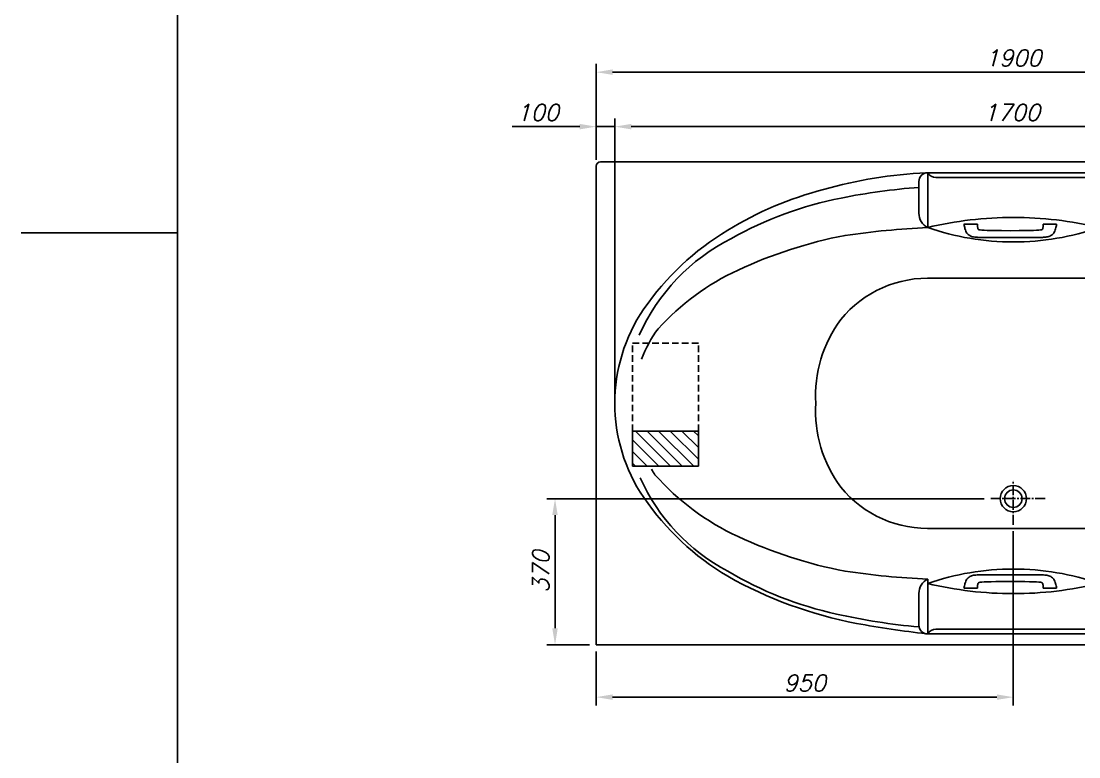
# Model space of a CAD drawing. Extents: x -16465 to -12265, y -7695 to -1755.
# Drawn here: x -16465 to -14056, y -5919 to -4243 of the extents above; entities that cross this region are included whole.
import ezdxf

# ---------------------------------------------------------------- set-up
doc = ezdxf.new("R2010")
doc.units = 0
doc.header["$LTSCALE"] = 30
doc.header["$MEASUREMENT"] = 0
doc.linetypes.add('CENTER2', pattern=[1.125, 0.75, -0.125, 0.125, -0.125])
doc.linetypes.add('DASHED', pattern=[0.75, 0.5, -0.25])
doc.layers.get('DEFPOINTS').update_dxf_attribs({"linetype": 'CONTINUOUS'})
for name, color, linetype in [('CENTRO', 1, 'CENTER2'), ('ESTREITA', 1, 'CONTINUOUS'), ('LARGA', 7, 'CONTINUOUS'), ('RAHMEN07', 5, 'CONTINUOUS'), ('TRACEJADA', 3, 'DASHED')]:
    doc.layers.add(name, color=color, linetype=linetype)
doc.styles.add('FABIO', font='romans.shx', dxfattribs={"oblique": 15})
doc.dimstyles.new('FABIO_AGUIAR', dxfattribs={"dimscale": 10, "dimtxt": 2.5, "dimasz": 2.5, "dimexe": 1.25, "dimexo": 1, "dimgap": 0.9, "dimtad": 1, "dimtxsty": 'FABIO', "dimcen": 2.5, "dimclrt": 3, "dimazin": 3, "dimtfac": 1, "dimtmove": 0, "dimatfit": 3, "dimtolj": 1, "dimtzin": 0})

# ---------------------------------------------------------------- blocks, each defined once
blk = doc.blocks.new('*D0')
at = {"layer": 'DEFPOINTS', "color": 0}
for p in [(-15155.6, -4358.9), (-15155.6, -4573.4), (-13255.6, -4573.4)]:
    blk.add_point(p, dxfattribs=at)
at = {"layer": 'ESTREITA', "color": 0}
for p, q in [((-15155.6, -4558.4), (-15155.6, -4340.1)), ((-13293.1, -4358.9), (-15118.1, -4358.9)), ((-13255.6, -4558.4), (-13255.6, -4340.1))]:
    blk.add_line(p, q, dxfattribs=at)
for points in [[(-15118.1, -4352.6), (-15118.1, -4365.1), (-15155.6, -4358.9)], [(-13293.1, -4352.6), (-13293.1, -4365.1), (-13255.6, -4358.9)]]:
    blk.add_solid(points, dxfattribs=at)
at = {"layer": 'ESTREITA', "color": 3, "insert": (-14205.6, -4326.6), "char_height": 37.5, "attachment_point": 5, "style": 'FABIO'}
blk.add_mtext('\\A1;1900', dxfattribs=at)
blk = doc.blocks.new('*D2')
at = {"layer": 'DEFPOINTS', "color": 0}
for p in [(-15249.3, -5330.6), (-14256.7, -5330.6), (-15155.6, -5663.4)]:
    blk.add_point(p, dxfattribs=at)
at = {"layer": 'ESTREITA', "color": 0}
for p, q in [((-14271.7, -5330.6), (-15268.1, -5330.6)), ((-15249.3, -5625.9), (-15249.3, -5368.1)), ((-15170.6, -5663.4), (-15268.1, -5663.4))]:
    blk.add_line(p, q, dxfattribs=at)
for points in [[(-15255.6, -5368.1), (-15243.1, -5368.1), (-15249.3, -5330.6)], [(-15255.6, -5625.9), (-15243.1, -5625.9), (-15249.3, -5663.4)]]:
    blk.add_solid(points, dxfattribs=at)
at = {"layer": 'ESTREITA', "color": 3, "insert": (-15281.6, -5497), "char_height": 37.5, "attachment_point": 5, "rotation": 90, "style": 'FABIO'}
blk.add_mtext('\\A1;370', dxfattribs=at)
blk = doc.blocks.new('*D3')
at = {"layer": 'DEFPOINTS', "color": 0}
for p in [(-14205.6, -5389.8), (-15155.6, -5663.4), (-14205.6, -5782.8)]:
    blk.add_point(p, dxfattribs=at)
at = {"layer": 'ESTREITA', "color": 0}
for p, q in [((-14205.6, -5404.8), (-14205.6, -5801.5)), ((-15155.6, -5678.4), (-15155.6, -5801.5)), ((-15118.1, -5782.8), (-14243.1, -5782.8))]:
    blk.add_line(p, q, dxfattribs=at)
for points in [[(-15118.1, -5776.5), (-15118.1, -5789), (-15155.6, -5782.8)], [(-14243.1, -5776.5), (-14243.1, -5789), (-14205.6, -5782.8)]]:
    blk.add_solid(points, dxfattribs=at)
at = {"layer": 'ESTREITA', "color": 3, "insert": (-14680.6, -5750.5), "char_height": 37.5, "attachment_point": 5, "style": 'FABIO'}
blk.add_mtext('\\A1;950', dxfattribs=at)
blk = doc.blocks.new('*D4')
at = {"layer": 'DEFPOINTS', "color": 0}
for p in [(-13305.2, -4483), (-15113.2, -5113.4), (-13305.2, -5111)]:
    blk.add_point(p, dxfattribs=at)
at = {"layer": 'ESTREITA', "color": 0}
for p, q in [((-15113.2, -5098.4), (-15113.2, -4464.2)), ((-13305.2, -5096), (-13305.2, -4464.2)), ((-15075.7, -4483), (-13342.7, -4483))]:
    blk.add_line(p, q, dxfattribs=at)
for points in [[(-15075.7, -4476.7), (-15075.7, -4489.2), (-15113.2, -4483)], [(-13342.7, -4476.7), (-13342.7, -4489.2), (-13305.2, -4483)]]:
    blk.add_solid(points, dxfattribs=at)
at = {"layer": 'ESTREITA', "color": 3, "insert": (-14209.2, -4450.7), "char_height": 37.5, "attachment_point": 5, "style": 'FABIO'}
blk.add_mtext('\\A1;1700', dxfattribs=at)
blk = doc.blocks.new('*D5')
at = {"layer": 'DEFPOINTS', "color": 0}
for p in [(-15155.6, -4483), (-15155.6, -4573.4), (-15113.2, -5103.4)]:
    blk.add_point(p, dxfattribs=at)
at = {"layer": 'ESTREITA', "color": 0}
for p, q in [((-15155.6, -4558.4), (-15155.6, -4464.2)), ((-15113.2, -5088.4), (-15113.2, -4464.2)), ((-15193.1, -4483), (-15346.8, -4483)), ((-15113.2, -4483), (-15155.6, -4483)), ((-15075.7, -4483), (-15038.2, -4483))]:
    blk.add_line(p, q, dxfattribs=at)
for points in [[(-15193.1, -4476.7), (-15193.1, -4489.2), (-15155.6, -4483)], [(-15075.7, -4476.7), (-15075.7, -4489.2), (-15113.2, -4483)]]:
    blk.add_solid(points, dxfattribs=at)
at = {"layer": 'ESTREITA', "color": 3, "insert": (-15288.7, -4450.7), "char_height": 37.5, "attachment_point": 5, "style": 'FABIO'}
blk.add_mtext('\\A1;100', dxfattribs=at)

msp = doc.modelspace()

# ---------------------------------------------------------------- hatches: boundary and pattern name
at = {"layer": 'ESTREITA'}
h = msp.add_hatch(dxfattribs=at)
h.set_pattern_fill('ANSI31', color=256, scale=150, angle=270, style=0)
h.set_pattern_definition([(315, (-10418.262, -14464.982), (13.258252, 13.258252), [])])
h.paths.add_polyline_path([(-15072.771, -5176.473), (-15072.771, -5256.473), (-14922.771, -5256.473), (-14922.771, -5176.473)])

# ---------------------------------------------------------------- linework, layer by layer
at = {"layer": 'CENTRO'}
for p, q in [((-14205.563, -5389.835), (-14205.563, -5288.525)), ((-14133.295, -5330.571), (-14256.653, -5330.571))]:
    msp.add_line(p, q, dxfattribs=at)
at = {"layer": 'LARGA'}
for p, q in [((-15155.563, -5663.357), (-15155.563, -4573.357)), ((-15145.563, -4563.357), (-13265.563, -4563.357)), ((-14400.563, -4587.957), (-14400.563, -4712.917)), ((-14400.563, -4587.957), (-14010.563, -4587.957)), ((-14381.715, -4599.08), (-14029.411, -4599.08)), ((-14420.563, -4680.259), (-14420.563, -4607.957)), ((-14317.964, -4705.018), (-14317.726, -4706.421)), ((-14287.138, -4705.018), (-14317.964, -4705.018)), ((-14317.726, -4706.421), (-14317.384, -4708.285)), ((-14317.384, -4708.285), (-14316.929, -4710.504)), ((-14316.929, -4710.504), (-14316.353, -4712.972)), ((-14316.353, -4712.972), (-14315.647, -4715.582)), ((-14315.647, -4715.582), (-14314.802, -4718.228)), ((-14314.802, -4718.228), (-14313.808, -4720.802)), ((-14313.808, -4720.802), (-14312.658, -4723.199)), ((-14287.136, -4706.219), (-14287.138, -4705.018)), ((-14287.122, -4707.524), (-14287.136, -4706.219)), ((-14287.085, -4708.893), (-14287.122, -4707.524)), ((-14287.012, -4710.289), (-14287.085, -4708.893)), ((-14286.891, -4711.674), (-14287.012, -4710.289)), ((-14286.712, -4713.008), (-14286.891, -4711.674)), ((-14286.461, -4714.253), (-14286.712, -4713.008)), ((-14286.127, -4715.371), (-14286.461, -4714.253)), ((-14285.655, -4716.333), (-14286.127, -4715.371)), ((-14284.809, -4717.143), (-14285.655, -4716.333)), ((-14283.311, -4717.817), (-14284.809, -4717.143)), ((-14280.884, -4718.37), (-14283.311, -4717.817)), ((-14277.249, -4718.816), (-14280.884, -4718.37)), ((-14272.128, -4719.171), (-14277.249, -4718.816)), ((-14265.241, -4719.448), (-14272.128, -4719.171)), ((-14256.312, -4719.664), (-14265.241, -4719.448)), ((-14245.203, -4719.831), (-14256.312, -4719.664)), ((-14232.347, -4719.956), (-14245.203, -4719.831)), ((-14212.437, -4720.083), (-14232.347, -4719.956)), ((-14212.437, -4720.083), (-14192.526, -4719.956)), ((-14192.526, -4719.956), (-14179.671, -4719.831)), ((-14179.671, -4719.831), (-14168.562, -4719.664)), ((-14168.562, -4719.664), (-14159.632, -4719.448)), ((-14159.632, -4719.448), (-14152.746, -4719.171)), ((-14152.746, -4719.171), (-14147.625, -4718.816)), ((-14147.625, -4718.816), (-14143.989, -4718.37)), ((-14143.989, -4718.37), (-14141.562, -4717.817)), ((-14141.562, -4717.817), (-14140.065, -4717.143)), ((-14140.065, -4717.143), (-14139.219, -4716.333)), ((-14139.219, -4716.333), (-14138.746, -4715.371)), ((-14138.746, -4715.371), (-14138.413, -4714.253)), ((-14138.413, -4714.253), (-14138.162, -4713.008)), ((-14138.162, -4713.008), (-14137.982, -4711.674)), ((-14137.982, -4711.674), (-14137.862, -4710.289)), ((-14137.862, -4710.289), (-14137.789, -4708.893)), ((-14137.789, -4708.893), (-14137.752, -4707.524)), ((-14137.752, -4707.524), (-14137.738, -4706.219)), ((-14137.738, -4706.219), (-14137.736, -4705.018)), ((-14137.736, -4705.018), (-14106.909, -4705.018)), ((-14111.065, -4720.802), (-14112.216, -4723.199)), ((-14110.072, -4718.228), (-14111.065, -4720.802)), ((-14109.226, -4715.582), (-14110.072, -4718.228)), ((-14108.52, -4712.972), (-14109.226, -4715.582)), ((-14107.944, -4710.504), (-14108.52, -4712.972)), ((-14107.49, -4708.285), (-14107.944, -4710.504)), ((-14107.148, -4706.421), (-14107.49, -4708.285)), ((-14106.909, -4705.018), (-14107.148, -4706.421)), ((-14312.658, -4723.199), (-14311.345, -4725.333)), ((-14311.345, -4725.333), (-14309.875, -4727.2)), ((-14309.875, -4727.2), (-14308.257, -4728.819)), ((-14308.257, -4728.819), (-14306.499, -4730.207)), ((-14306.499, -4730.207), (-14304.612, -4731.381)), ((-14304.612, -4731.381), (-14302.603, -4732.361)), ((-14302.603, -4732.361), (-14300.481, -4733.163)), ((-14300.481, -4733.163), (-14298.256, -4733.805)), ((-14298.256, -4733.805), (-14295.932, -4734.305)), ((-14295.932, -4734.305), (-14293.502, -4734.681)), ((-14293.502, -4734.681), (-14290.954, -4734.95)), ((-14290.954, -4734.95), (-14288.275, -4735.131)), ((-14288.275, -4735.131), (-14285.454, -4735.24)), ((-14285.454, -4735.24), (-14282.479, -4735.296)), ((-14282.479, -4735.296), (-14279.339, -4735.317)), ((-14279.339, -4735.317), (-14276.02, -4735.32)), ((-14276.02, -4735.32), (-14272.488, -4735.32)), ((-14272.488, -4735.32), (-14268.606, -4735.32)), ((-14268.606, -4735.32), (-14264.215, -4735.32)), ((-14264.215, -4735.32), (-14259.154, -4735.32)), ((-14259.154, -4735.32), (-14253.265, -4735.32)), ((-14253.265, -4735.32), (-14246.386, -4735.32)), ((-14246.386, -4735.32), (-14238.359, -4735.32)), ((-14238.359, -4735.32), (-14229.023, -4735.32)), ((-14229.023, -4735.32), (-14212.437, -4735.318)), ((-14195.851, -4735.32), (-14212.437, -4735.318)), ((-14186.515, -4735.32), (-14195.851, -4735.32)), ((-14178.487, -4735.32), (-14186.515, -4735.32)), ((-14171.609, -4735.32), (-14178.487, -4735.32)), ((-14165.719, -4735.32), (-14171.609, -4735.32)), ((-14160.659, -4735.32), (-14165.719, -4735.32)), ((-14156.268, -4735.32), (-14160.659, -4735.32)), ((-14152.386, -4735.32), (-14156.268, -4735.32)), ((-14148.853, -4735.32), (-14152.386, -4735.32)), ((-14145.535, -4735.317), (-14148.853, -4735.32)), ((-14142.394, -4735.296), (-14145.535, -4735.317)), ((-14139.42, -4735.24), (-14142.394, -4735.296)), ((-14136.599, -4735.131), (-14139.42, -4735.24)), ((-14133.92, -4734.95), (-14136.599, -4735.131)), ((-14131.371, -4734.681), (-14133.92, -4734.95)), ((-14128.941, -4734.305), (-14131.371, -4734.681)), ((-14126.618, -4733.805), (-14128.941, -4734.305)), ((-14124.393, -4733.163), (-14126.618, -4733.805)), ((-14122.271, -4732.361), (-14124.393, -4733.163)), ((-14120.262, -4731.381), (-14122.271, -4732.361)), ((-14118.375, -4730.207), (-14120.262, -4731.381)), ((-14116.617, -4728.819), (-14118.375, -4730.207)), ((-14114.999, -4727.2), (-14116.617, -4728.819)), ((-14113.529, -4725.333), (-14114.999, -4727.2)), ((-14112.216, -4723.199), (-14113.529, -4725.333)), ((-14024.992, -4828.401), (-14386.135, -4828.401)), ((-15072.771, -5256.473), (-15072.771, -5176.473)), ((-15072.771, -5176.473), (-14922.771, -5176.473)), ((-14922.771, -5256.473), (-14922.771, -5176.473)), ((-15072.771, -5256.473), (-14922.771, -5256.473)), ((-14024.992, -5398.314), (-14386.135, -5398.314)), ((-14400.563, -5638.758), (-14400.563, -5513.798)), ((-14312.658, -5516.26), (-14311.345, -5514.126)), ((-14311.345, -5514.126), (-14309.875, -5512.259)), ((-14309.875, -5512.259), (-14308.257, -5510.641)), ((-14308.257, -5510.641), (-14306.499, -5509.253)), ((-14306.499, -5509.253), (-14304.612, -5508.078)), ((-14304.612, -5508.078), (-14302.603, -5507.098)), ((-14302.603, -5507.098), (-14300.481, -5506.297)), ((-14300.481, -5506.297), (-14298.256, -5505.654)), ((-14298.256, -5505.654), (-14295.932, -5505.154)), ((-14295.932, -5505.154), (-14293.502, -5504.778)), ((-14293.502, -5504.778), (-14290.954, -5504.509)), ((-14290.954, -5504.509), (-14288.275, -5504.329)), ((-14288.275, -5504.329), (-14285.454, -5504.219)), ((-14285.454, -5504.219), (-14282.479, -5504.163)), ((-14282.479, -5504.163), (-14279.339, -5504.142)), ((-14279.339, -5504.142), (-14276.02, -5504.139)), ((-14276.02, -5504.139), (-14272.488, -5504.139)), ((-14272.488, -5504.139), (-14268.606, -5504.139)), ((-14268.606, -5504.139), (-14264.215, -5504.139)), ((-14264.215, -5504.139), (-14259.154, -5504.139)), ((-14259.154, -5504.139), (-14253.265, -5504.139)), ((-14253.265, -5504.139), (-14246.386, -5504.139)), ((-14246.386, -5504.139), (-14238.359, -5504.139)), ((-14238.359, -5504.139), (-14229.023, -5504.139)), ((-14229.023, -5504.139), (-14212.437, -5504.141)), ((-14195.851, -5504.139), (-14212.437, -5504.141)), ((-14186.515, -5504.139), (-14195.851, -5504.139)), ((-14178.487, -5504.139), (-14186.515, -5504.139)), ((-14171.609, -5504.139), (-14178.487, -5504.139)), ((-14165.719, -5504.139), (-14171.609, -5504.139)), ((-14160.659, -5504.139), (-14165.719, -5504.139)), ((-14156.268, -5504.139), (-14160.659, -5504.139)), ((-14152.386, -5504.139), (-14156.268, -5504.139)), ((-14148.853, -5504.139), (-14152.386, -5504.139)), ((-14145.535, -5504.142), (-14148.853, -5504.139)), ((-14142.394, -5504.163), (-14145.535, -5504.142)), ((-14139.42, -5504.219), (-14142.394, -5504.163)), ((-14136.599, -5504.329), (-14139.42, -5504.219)), ((-14133.92, -5504.509), (-14136.599, -5504.329)), ((-14131.371, -5504.778), (-14133.92, -5504.509)), ((-14128.941, -5505.154), (-14131.371, -5504.778)), ((-14126.618, -5505.654), (-14128.941, -5505.154)), ((-14124.393, -5506.297), (-14126.618, -5505.654)), ((-14122.271, -5507.098), (-14124.393, -5506.297)), ((-14120.262, -5508.078), (-14122.271, -5507.098)), ((-14118.375, -5509.253), (-14120.262, -5508.078)), ((-14116.617, -5510.641), (-14118.375, -5509.253)), ((-14114.999, -5512.259), (-14116.617, -5510.641)), ((-14113.529, -5514.126), (-14114.999, -5512.259)), ((-14112.216, -5516.26), (-14113.529, -5514.126)), ((-14317.964, -5534.441), (-14317.726, -5533.038)), ((-14287.138, -5534.441), (-14317.964, -5534.441)), ((-14317.726, -5533.038), (-14317.384, -5531.174)), ((-14317.384, -5531.174), (-14316.929, -5528.955)), ((-14316.929, -5528.955), (-14316.353, -5526.487)), ((-14316.353, -5526.487), (-14315.647, -5523.877)), ((-14315.647, -5523.877), (-14314.802, -5521.231)), ((-14314.802, -5521.231), (-14313.808, -5518.657)), ((-14313.808, -5518.657), (-14312.658, -5516.26)), ((-14287.136, -5533.24), (-14287.138, -5534.441)), ((-14287.122, -5531.936), (-14287.136, -5533.24)), ((-14287.085, -5530.566), (-14287.122, -5531.936)), ((-14287.012, -5529.17), (-14287.085, -5530.566)), ((-14286.891, -5527.785), (-14287.012, -5529.17)), ((-14286.712, -5526.451), (-14286.891, -5527.785)), ((-14286.461, -5525.206), (-14286.712, -5526.451)), ((-14286.127, -5524.088), (-14286.461, -5525.206)), ((-14285.655, -5523.127), (-14286.127, -5524.088)), ((-14284.809, -5522.316), (-14285.655, -5523.127)), ((-14283.311, -5521.642), (-14284.809, -5522.316)), ((-14280.884, -5521.089), (-14283.311, -5521.642)), ((-14277.249, -5520.643), (-14280.884, -5521.089)), ((-14272.128, -5520.288), (-14277.249, -5520.643)), ((-14265.241, -5520.011), (-14272.128, -5520.288)), ((-14256.312, -5519.795), (-14265.241, -5520.011)), ((-14245.203, -5519.629), (-14256.312, -5519.795)), ((-14232.347, -5519.503), (-14245.203, -5519.629)), ((-14212.437, -5519.376), (-14232.347, -5519.503)), ((-14212.437, -5519.376), (-14192.526, -5519.503)), ((-14192.526, -5519.503), (-14179.671, -5519.629)), ((-14179.671, -5519.629), (-14168.562, -5519.795)), ((-14168.562, -5519.795), (-14159.632, -5520.011)), ((-14159.632, -5520.011), (-14152.746, -5520.288)), ((-14152.746, -5520.288), (-14147.625, -5520.643)), ((-14147.625, -5520.643), (-14143.989, -5521.089)), ((-14143.989, -5521.089), (-14141.562, -5521.642)), ((-14141.562, -5521.642), (-14140.065, -5522.316)), ((-14140.065, -5522.316), (-14139.219, -5523.127)), ((-14139.219, -5523.127), (-14138.746, -5524.088)), ((-14138.746, -5524.088), (-14138.413, -5525.206)), ((-14138.413, -5525.206), (-14138.162, -5526.451)), ((-14138.162, -5526.451), (-14137.982, -5527.785)), ((-14137.982, -5527.785), (-14137.862, -5529.17)), ((-14137.862, -5529.17), (-14137.789, -5530.566)), ((-14137.789, -5530.566), (-14137.752, -5531.936)), ((-14137.752, -5531.936), (-14137.738, -5533.24)), ((-14137.738, -5533.24), (-14137.736, -5534.441)), ((-14137.736, -5534.441), (-14106.909, -5534.441)), ((-14111.065, -5518.657), (-14112.216, -5516.26)), ((-14110.072, -5521.231), (-14111.065, -5518.657)), ((-14109.226, -5523.877), (-14110.072, -5521.231)), ((-14108.52, -5526.487), (-14109.226, -5523.877)), ((-14107.944, -5528.955), (-14108.52, -5526.487)), ((-14107.49, -5531.174), (-14107.944, -5528.955)), ((-14107.148, -5533.038), (-14107.49, -5531.174)), ((-14106.909, -5534.441), (-14107.148, -5533.038)), ((-14420.563, -5546.456), (-14420.563, -5618.758)), ((-14381.715, -5627.635), (-14029.411, -5627.635)), ((-14400.563, -5638.758), (-14010.563, -5638.758)), ((-13265.563, -5663.357), (-15155.563, -5663.357))]:
    msp.add_line(p, q, dxfattribs=at)
for points in [[(-14403.994, -4588.253, 0.05926129), (-14637.765, -4626.42, 0.07569323), (-14855.953, -4719.198, 0.10693771), (-15047.153, -4898.44, 0.02261737)], [(-14420.563, -4621.451, 0.03239169), (-14597.585, -4645.784, 0.08111841), (-14847.421, -4737.784, 0.17311503), (-15057.828, -4958.425)], [(-15052.117, -5012.752, -0.07127734), (-15014.461, -4943.457, -0.10063666), (-14832.547, -4809.835, -0.06138373), (-14588.683, -4730.877, -0.02470624), (-14400.563, -4712.917)], [(-15047.153, -4898.44, 0.30731906), (-15047.153, -5328.275, 0.10693771), (-14855.953, -5507.517, 0.08026103), (-14562.614, -5614.953, 0.0142711), (-14403.994, -5638.462)], [(-14400.563, -5513.798, -0.02566723), (-14588.683, -5495.838, -0.06138373), (-14832.547, -5416.88, -0.10235123), (-15021.705, -5276.122, -0.01220871), (-15029.3, -5263.737, -0.16816693)], [(-14420.563, -5622.702, -0.03444104), (-14608.25, -5593.371, -0.08111841), (-14855.953, -5495.771, -0.16712504), (-15055.301, -5282.971)]]:
    msp.add_lwpolyline(points, format="xyb", dxfattribs=at)
for radius in [30, 20]:
    msp.add_circle((-14205.563, -5330.571), radius, dxfattribs=at)
for centre, radius, start, end in [((-15145.563, -4573.357), 10, 90, 180), ((-14400.563, -4607.957), 20, 90, 180), ((-14381.715, -4577.55), 21.53, 208.905494, 270), ((-14383.9, -4680.259), 36.663, 180, 242.967905), ((-14205.563, -5521.899), 832.152, 90, 103.552261), ((-14205.563, -5521.899), 832.152, 76.447739, 90), ((-14205.563, -4149.435), 596.268, 250.911154, 270), ((-14205.563, -4149.435), 596.268, 270, 289.088846), ((-14399.236, -5086.429), 258.361, 87.093278, 140.520669), ((-14359, -5097.787), 297.115, 143.765031, 183.003925), ((-14359, -5128.927), 297.115, 176.996075, 216.234969), ((-14399.236, -5140.286), 258.361, 219.479331, 272.906722), ((-14205.563, -6087.279), 596.268, 90, 109.088846), ((-14205.563, -6087.279), 596.268, 70.911154, 90), ((-14383.9, -5546.456), 36.663, 117.032095, 180), ((-14205.563, -4714.816), 832.152, 256.447739, 270), ((-14205.563, -4714.816), 832.152, 270, 283.552261), ((-14400.563, -5618.758), 20, 180, 270), ((-14381.715, -5649.165), 21.53, 90, 151.094506)]:
    msp.add_arc(centre, radius, start, end, dxfattribs=at)
at = {"layer": 'RAHMEN07'}
for p, q in [((-16109.159, -6594.977), (-16109.159, -1854.977)), ((-16109.159, -4724.977), (-16465.159, -4724.977))]:
    msp.add_line(p, q, dxfattribs=at)
at = {"layer": 'TRACEJADA'}
for p, q in [((-15072.771, -5176.473), (-15072.771, -4976.473)), ((-14922.771, -4976.473), (-15072.771, -4976.473)), ((-14922.771, -5176.473), (-14922.771, -4976.473))]:
    msp.add_line(p, q, dxfattribs=at)

# ---------------------------------------------------------------- dimensions: what is measured, and where the dimension line sits
at = {"layer": 'ESTREITA'}
for base, p1, p2, picture, middle in [((-15155.563, -4358.899), (-13255.563, -4573.357), (-15155.563, -4573.357), '*D0', (-14205.563, -4326.649)), ((-14205.563, -5782.761), (-15155.563, -5663.357), (-14205.563, -5389.835), '*D3', (-14680.563, -5750.511))]:
    dim = msp.add_linear_dim(base=base, p1=p1, p2=p2, angle=180, dimstyle='FABIO_AGUIAR', override={"dimscale": 15}, dxfattribs=at)
    dim.commit()
    dim.dimension.update_dxf_attribs({"geometry": picture, "text_midpoint": middle})
for base, p1, p2, angle, text, picture, middle in [((-15155.563, -4482.962), (-15113.201, -5103.357), (-15155.563, -4573.357), 180, '100', '*D5', (-15288.706, -4450.712)), ((-13305.178, -4482.962), (-15113.201, -5113.357), (-13305.178, -5111), 180, '1700', '*D4', (-14209.189, -4450.712)), ((-15249.345, -5330.571), (-15155.563, -5663.357), (-14256.653, -5330.571), 270, '370', '*D2', (-15281.595, -5496.964))]:
    dim = msp.add_linear_dim(base=base, p1=p1, p2=p2, angle=angle, text=text, dimstyle='FABIO_AGUIAR', override={"dimscale": 15}, dxfattribs=at)
    dim.commit()
    dim.dimension.update_dxf_attribs({"geometry": picture, "text_midpoint": middle})

doc.saveas('drawing.dxf')
